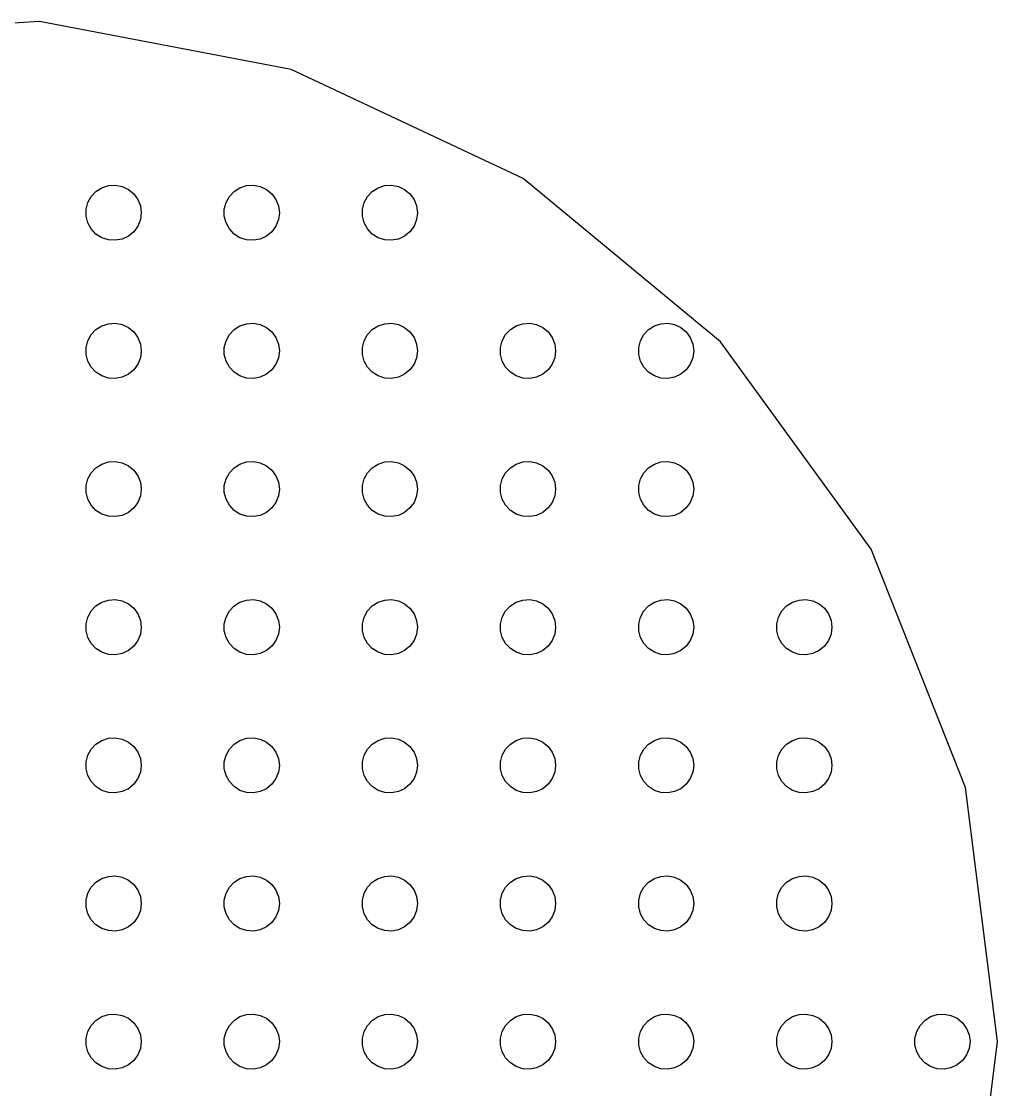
# Model space of a CAD drawing. Header units: metres. Extents: x -110 to 111, y -111 to 111.
# Drawn here: x 5 to 111, y -5.2 to 110.8 of the extents above; entities that cross this region are included whole.
import ezdxf

# ---------------------------------------------------------------- set-up
doc = ezdxf.new("R2010")
doc.units = ezdxf.units.M

msp = doc.modelspace()

# ---------------------------------------------------------------- linework, layer by layer
for p, q in [((6.96974, 110.781), (-20.7993, 109.034)), ((34.3009, 105.567), (6.96974, 110.781)), ((59.4768, 93.7204), (34.3009, 105.567)), ((13.7227, 92.7145), (14.4379, 92.9469)), ((14.4379, 92.9469), (15.1884, 92.9941)), ((15.1884, 92.9941), (15.927, 92.8532)), ((15.927, 92.8532), (16.6075, 92.533)), ((28.7227, 92.7145), (29.4379, 92.9469)), ((29.4379, 92.9469), (30.1884, 92.9941)), ((30.1884, 92.9941), (30.927, 92.8532)), ((30.927, 92.8532), (31.6075, 92.533)), ((43.7227, 92.7145), (44.4379, 92.9469)), ((44.4379, 92.9469), (45.1884, 92.9941)), ((45.1884, 92.9941), (45.927, 92.8532)), ((45.927, 92.8532), (46.6075, 92.533)), ((80.9155, 75.9847), (59.4768, 93.7204)), ((12.2107, 91.1044), (12.5729, 91.7634)), ((12.5729, 91.7634), (13.0877, 92.3115)), ((13.0877, 92.3115), (13.7227, 92.7145)), ((16.6075, 92.533), (17.1869, 92.0536)), ((17.1869, 92.0536), (17.6289, 91.4453)), ((27.2107, 91.1044), (27.5729, 91.7634)), ((27.5729, 91.7634), (28.0877, 92.3115)), ((28.0877, 92.3115), (28.7227, 92.7145)), ((31.6075, 92.533), (32.1869, 92.0536)), ((32.1869, 92.0536), (32.6289, 91.4453)), ((42.2107, 91.1044), (42.5729, 91.7634)), ((42.5729, 91.7634), (43.0877, 92.3115)), ((43.0877, 92.3115), (43.7227, 92.7145)), ((46.6075, 92.533), (47.1869, 92.0536)), ((47.1869, 92.0536), (47.6289, 91.4453)), ((12.0237, 90.376), (12.2107, 91.1044)), ((17.6289, 91.4453), (17.9057, 90.7461)), ((17.9057, 90.7461), (18, 90)), ((27.0237, 90.376), (27.2107, 91.1044)), ((32.6289, 91.4453), (32.9057, 90.7461)), ((32.9057, 90.7461), (33, 90)), ((42.0237, 90.376), (42.2107, 91.1044)), ((47.6289, 91.4453), (47.9057, 90.7461)), ((47.9057, 90.7461), (48, 90)), ((12.0237, 89.624), (12.0237, 90.376)), ((12.2107, 88.8956), (12.0237, 89.624)), ((18, 90), (17.9057, 89.2539)), ((27.0237, 89.624), (27.0237, 90.376)), ((27.2107, 88.8956), (27.0237, 89.624)), ((33, 90), (32.9057, 89.2539)), ((42.0237, 89.624), (42.0237, 90.376)), ((42.2107, 88.8956), (42.0237, 89.624)), ((48, 90), (47.9057, 89.2539)), ((12.5729, 88.2366), (12.2107, 88.8956)), ((13.0877, 87.6885), (12.5729, 88.2366)), ((17.6289, 88.5547), (17.1869, 87.9464)), ((17.9057, 89.2539), (17.6289, 88.5547)), ((27.5729, 88.2366), (27.2107, 88.8956)), ((28.0877, 87.6885), (27.5729, 88.2366)), ((32.6289, 88.5547), (32.1869, 87.9464)), ((32.9057, 89.2539), (32.6289, 88.5547)), ((42.5729, 88.2366), (42.2107, 88.8956)), ((43.0877, 87.6885), (42.5729, 88.2366)), ((47.6289, 88.5547), (47.1869, 87.9464)), ((47.9057, 89.2539), (47.6289, 88.5547)), ((13.7227, 87.2855), (13.0877, 87.6885)), ((14.4379, 87.0531), (13.7227, 87.2855)), ((15.1884, 87.0059), (14.4379, 87.0531)), ((15.927, 87.1468), (15.1884, 87.0059)), ((16.6075, 87.467), (15.927, 87.1468)), ((17.1869, 87.9464), (16.6075, 87.467)), ((28.7227, 87.2855), (28.0877, 87.6885)), ((29.4379, 87.0531), (28.7227, 87.2855)), ((30.1884, 87.0059), (29.4379, 87.0531)), ((30.927, 87.1468), (30.1884, 87.0059)), ((31.6075, 87.467), (30.927, 87.1468)), ((32.1869, 87.9464), (31.6075, 87.467)), ((43.7227, 87.2855), (43.0877, 87.6885)), ((44.4379, 87.0531), (43.7227, 87.2855)), ((45.1884, 87.0059), (44.4379, 87.0531)), ((45.927, 87.1468), (45.1884, 87.0059)), ((46.6075, 87.467), (45.927, 87.1468)), ((47.1869, 87.9464), (46.6075, 87.467)), ((13.0877, 77.3115), (13.7227, 77.7145)), ((13.7227, 77.7145), (14.4379, 77.9469)), ((14.4379, 77.9469), (15.1884, 77.9941)), ((15.1884, 77.9941), (15.927, 77.8532)), ((15.927, 77.8532), (16.6075, 77.533)), ((28.0877, 77.3115), (28.7227, 77.7145)), ((28.7227, 77.7145), (29.4379, 77.9469)), ((29.4379, 77.9469), (30.1884, 77.9941)), ((30.1884, 77.9941), (30.927, 77.8532)), ((30.927, 77.8532), (31.6075, 77.533)), ((43.0877, 77.3115), (43.7227, 77.7145)), ((43.7227, 77.7145), (44.4379, 77.9469)), ((44.4379, 77.9469), (45.1884, 77.9941)), ((45.1884, 77.9941), (45.927, 77.8532)), ((45.927, 77.8532), (46.6075, 77.533)), ((58.0877, 77.3115), (58.7227, 77.7145)), ((58.7227, 77.7145), (59.4379, 77.9469)), ((59.4379, 77.9469), (60.1884, 77.9941)), ((60.1884, 77.9941), (60.927, 77.8532)), ((60.927, 77.8532), (61.6075, 77.533)), ((73.0877, 77.3115), (73.7227, 77.7145)), ((73.7227, 77.7145), (74.4379, 77.9469)), ((74.4379, 77.9469), (75.1884, 77.9941)), ((75.1884, 77.9941), (75.927, 77.8532)), ((75.927, 77.8532), (76.6075, 77.533)), ((12.2107, 76.1044), (12.5729, 76.7634)), ((12.5729, 76.7634), (13.0877, 77.3115)), ((16.6075, 77.533), (17.1869, 77.0536)), ((17.1869, 77.0536), (17.6289, 76.4453)), ((27.2107, 76.1044), (27.5729, 76.7634)), ((27.5729, 76.7634), (28.0877, 77.3115)), ((31.6075, 77.533), (32.1869, 77.0536)), ((32.1869, 77.0536), (32.6289, 76.4453)), ((42.2107, 76.1044), (42.5729, 76.7634)), ((42.5729, 76.7634), (43.0877, 77.3115)), ((46.6075, 77.533), (47.1869, 77.0536)), ((47.1869, 77.0536), (47.6289, 76.4453)), ((57.2107, 76.1044), (57.5729, 76.7634)), ((57.5729, 76.7634), (58.0877, 77.3115)), ((61.6075, 77.533), (62.1869, 77.0536)), ((62.1869, 77.0536), (62.6289, 76.4453)), ((72.2107, 76.1044), (72.573, 76.7634)), ((72.573, 76.7634), (73.0877, 77.3115)), ((76.6075, 77.533), (77.1869, 77.0536)), ((77.1869, 77.0536), (77.6289, 76.4453)), ((12.0237, 75.376), (12.2107, 76.1044)), ((17.6289, 76.4453), (17.9057, 75.7461)), ((17.9057, 75.7461), (18, 75)), ((27.0237, 75.376), (27.2107, 76.1044)), ((32.6289, 76.4453), (32.9057, 75.7461)), ((32.9057, 75.7461), (33, 75)), ((42.0237, 75.376), (42.2107, 76.1044)), ((47.6289, 76.4453), (47.9057, 75.7461)), ((47.9057, 75.7461), (48, 75)), ((57.0237, 75.376), (57.2107, 76.1044)), ((62.6289, 76.4453), (62.9057, 75.7461)), ((62.9057, 75.7461), (63, 75)), ((72.0237, 75.376), (72.2107, 76.1044)), ((77.6289, 76.4453), (77.9057, 75.7461)), ((77.9057, 75.7461), (78, 75)), ((97.27, 53.4747), (80.9155, 75.9847)), ((12.0237, 74.624), (12.0237, 75.376)), ((12.2107, 73.8956), (12.0237, 74.624)), ((17.9057, 74.2539), (17.6289, 73.5547)), ((18, 75), (17.9057, 74.2539)), ((27.0237, 74.624), (27.0237, 75.376)), ((27.2107, 73.8956), (27.0237, 74.624)), ((32.9057, 74.2539), (32.6289, 73.5547)), ((33, 75), (32.9057, 74.2539)), ((42.0237, 74.624), (42.0237, 75.376)), ((42.2107, 73.8956), (42.0237, 74.624)), ((47.9057, 74.2539), (47.6289, 73.5547)), ((48, 75), (47.9057, 74.2539)), ((57.0237, 74.624), (57.0237, 75.376)), ((57.2107, 73.8956), (57.0237, 74.624)), ((62.9057, 74.2539), (62.6289, 73.5547)), ((63, 75), (62.9057, 74.2539)), ((72.0237, 74.624), (72.0237, 75.376)), ((72.2107, 73.8956), (72.0237, 74.624)), ((77.9057, 74.2539), (77.6289, 73.5547)), ((78, 75), (77.9057, 74.2539)), ((12.5729, 73.2366), (12.2107, 73.8956)), ((13.0877, 72.6885), (12.5729, 73.2366)), ((17.6289, 73.5547), (17.1869, 72.9464)), ((27.5729, 73.2366), (27.2107, 73.8956)), ((28.0877, 72.6885), (27.5729, 73.2366)), ((32.6289, 73.5547), (32.1869, 72.9464)), ((42.5729, 73.2366), (42.2107, 73.8956)), ((43.0877, 72.6885), (42.5729, 73.2366)), ((47.6289, 73.5547), (47.1869, 72.9464)), ((57.5729, 73.2366), (57.2107, 73.8956)), ((58.0877, 72.6885), (57.5729, 73.2366)), ((62.6289, 73.5547), (62.1869, 72.9464)), ((72.573, 73.2366), (72.2107, 73.8956)), ((73.0877, 72.6885), (72.573, 73.2366)), ((77.6289, 73.5547), (77.1869, 72.9464)), ((13.7227, 72.2855), (13.0877, 72.6885)), ((14.4379, 72.0531), (13.7227, 72.2855)), ((15.1884, 72.0059), (14.4379, 72.0531)), ((15.927, 72.1468), (15.1884, 72.0059)), ((16.6075, 72.467), (15.927, 72.1468)), ((17.1869, 72.9464), (16.6075, 72.467)), ((28.7227, 72.2855), (28.0877, 72.6885)), ((29.4379, 72.0531), (28.7227, 72.2855)), ((30.1884, 72.0059), (29.4379, 72.0531)), ((30.927, 72.1468), (30.1884, 72.0059)), ((31.6075, 72.467), (30.927, 72.1468)), ((32.1869, 72.9464), (31.6075, 72.467)), ((43.7227, 72.2855), (43.0877, 72.6885)), ((44.4379, 72.0531), (43.7227, 72.2855)), ((45.1884, 72.0059), (44.4379, 72.0531)), ((45.927, 72.1468), (45.1884, 72.0059)), ((46.6075, 72.467), (45.927, 72.1468)), ((47.1869, 72.9464), (46.6075, 72.467)), ((58.7227, 72.2855), (58.0877, 72.6885)), ((59.4379, 72.0531), (58.7227, 72.2855)), ((60.1884, 72.0059), (59.4379, 72.0531)), ((60.927, 72.1468), (60.1884, 72.0059)), ((61.6075, 72.467), (60.927, 72.1468)), ((62.1869, 72.9464), (61.6075, 72.467)), ((73.7227, 72.2855), (73.0877, 72.6885)), ((74.4379, 72.0531), (73.7227, 72.2855)), ((75.1884, 72.0059), (74.4379, 72.0531)), ((75.927, 72.1468), (75.1884, 72.0059)), ((76.6075, 72.467), (75.927, 72.1468)), ((77.1869, 72.9464), (76.6075, 72.467)), ((13.0877, 62.3115), (13.7227, 62.7145)), ((13.7227, 62.7145), (14.4379, 62.9469)), ((14.4379, 62.9469), (15.1884, 62.9941)), ((15.1884, 62.9941), (15.927, 62.8532)), ((15.927, 62.8532), (16.6075, 62.533)), ((28.0877, 62.3115), (28.7227, 62.7145)), ((28.7227, 62.7145), (29.4379, 62.9469)), ((29.4379, 62.9469), (30.1884, 62.9941)), ((30.1884, 62.9941), (30.927, 62.8532)), ((30.927, 62.8532), (31.6075, 62.533)), ((43.0877, 62.3115), (43.7227, 62.7145)), ((43.7227, 62.7145), (44.4379, 62.9469)), ((44.4379, 62.9469), (45.1884, 62.9941)), ((45.1884, 62.9941), (45.927, 62.8532)), ((45.927, 62.8532), (46.6075, 62.533)), ((58.0877, 62.3115), (58.7227, 62.7145)), ((58.7227, 62.7145), (59.4379, 62.9469)), ((59.4379, 62.9469), (60.1884, 62.9941)), ((60.1884, 62.9941), (60.927, 62.8532)), ((60.927, 62.8532), (61.6075, 62.533)), ((73.0877, 62.3115), (73.7227, 62.7145)), ((73.7227, 62.7145), (74.4379, 62.9469)), ((74.4379, 62.9469), (75.1884, 62.9941)), ((75.1884, 62.9941), (75.927, 62.8532)), ((75.927, 62.8532), (76.6075, 62.533)), ((12.2107, 61.1044), (12.5729, 61.7634)), ((12.5729, 61.7634), (13.0877, 62.3115)), ((16.6075, 62.533), (17.1869, 62.0536)), ((17.1869, 62.0536), (17.6289, 61.4453)), ((27.2107, 61.1044), (27.5729, 61.7634)), ((27.5729, 61.7634), (28.0877, 62.3115)), ((31.6075, 62.533), (32.1869, 62.0536)), ((32.1869, 62.0536), (32.6289, 61.4453)), ((42.2107, 61.1044), (42.5729, 61.7634)), ((42.5729, 61.7634), (43.0877, 62.3115)), ((46.6075, 62.533), (47.1869, 62.0536)), ((47.1869, 62.0536), (47.6289, 61.4453)), ((57.2107, 61.1044), (57.5729, 61.7634)), ((57.5729, 61.7634), (58.0877, 62.3115)), ((61.6075, 62.533), (62.1869, 62.0536)), ((62.1869, 62.0536), (62.6289, 61.4453)), ((72.2107, 61.1044), (72.573, 61.7634)), ((72.573, 61.7634), (73.0877, 62.3115)), ((76.6075, 62.533), (77.1869, 62.0536)), ((77.1869, 62.0536), (77.6289, 61.4453)), ((12.0237, 60.376), (12.2107, 61.1044)), ((12.0237, 59.624), (12.0237, 60.376)), ((17.6289, 61.4453), (17.9057, 60.7461)), ((17.9057, 60.7461), (18, 60)), ((27.0237, 60.376), (27.2107, 61.1044)), ((27.0237, 59.624), (27.0237, 60.376)), ((32.6289, 61.4453), (32.9057, 60.7461)), ((32.9057, 60.7461), (33, 60)), ((42.0237, 60.376), (42.2107, 61.1044)), ((42.0237, 59.624), (42.0237, 60.376)), ((47.6289, 61.4453), (47.9057, 60.7461)), ((47.9057, 60.7461), (48, 60)), ((57.0237, 60.376), (57.2107, 61.1044)), ((57.0237, 59.624), (57.0237, 60.376)), ((62.6289, 61.4453), (62.9057, 60.7461)), ((62.9057, 60.7461), (63, 60)), ((72.0237, 60.376), (72.2107, 61.1044)), ((72.0237, 59.624), (72.0237, 60.376)), ((77.6289, 61.4453), (77.9057, 60.7461)), ((77.9057, 60.7461), (78, 60)), ((12.2107, 58.8956), (12.0237, 59.624)), ((17.9057, 59.2539), (17.6289, 58.5547)), ((18, 60), (17.9057, 59.2539)), ((27.2107, 58.8956), (27.0237, 59.624)), ((32.9057, 59.2539), (32.6289, 58.5547)), ((33, 60), (32.9057, 59.2539)), ((42.2107, 58.8956), (42.0237, 59.624)), ((47.9057, 59.2539), (47.6289, 58.5547)), ((48, 60), (47.9057, 59.2539)), ((57.2107, 58.8956), (57.0237, 59.624)), ((62.9057, 59.2539), (62.6289, 58.5547)), ((63, 60), (62.9057, 59.2539)), ((72.2107, 58.8956), (72.0237, 59.624)), ((77.9057, 59.2539), (77.6289, 58.5547)), ((78, 60), (77.9057, 59.2539)), ((12.5729, 58.2366), (12.2107, 58.8956)), ((13.0877, 57.6885), (12.5729, 58.2366)), ((17.6289, 58.5547), (17.1869, 57.9464)), ((27.5729, 58.2366), (27.2107, 58.8956)), ((28.0877, 57.6885), (27.5729, 58.2366)), ((32.6289, 58.5547), (32.1869, 57.9464)), ((42.5729, 58.2366), (42.2107, 58.8956)), ((43.0877, 57.6885), (42.5729, 58.2366)), ((47.6289, 58.5547), (47.1869, 57.9464)), ((57.5729, 58.2366), (57.2107, 58.8956)), ((58.0877, 57.6885), (57.5729, 58.2366)), ((62.6289, 58.5547), (62.1869, 57.9464)), ((72.573, 58.2366), (72.2107, 58.8956)), ((73.0877, 57.6885), (72.573, 58.2366)), ((77.6289, 58.5547), (77.1869, 57.9464)), ((13.7227, 57.2855), (13.0877, 57.6885)), ((14.4379, 57.0531), (13.7227, 57.2855)), ((15.1884, 57.0059), (14.4379, 57.0531)), ((15.927, 57.1468), (15.1884, 57.0059)), ((16.6075, 57.467), (15.927, 57.1468)), ((17.1869, 57.9464), (16.6075, 57.467)), ((28.7227, 57.2855), (28.0877, 57.6885)), ((29.4379, 57.0531), (28.7227, 57.2855)), ((30.1884, 57.0059), (29.4379, 57.0531)), ((30.927, 57.1468), (30.1884, 57.0059)), ((31.6075, 57.467), (30.927, 57.1468)), ((32.1869, 57.9464), (31.6075, 57.467)), ((43.7227, 57.2855), (43.0877, 57.6885)), ((44.4379, 57.0531), (43.7227, 57.2855)), ((45.1884, 57.0059), (44.4379, 57.0531)), ((45.927, 57.1468), (45.1884, 57.0059)), ((46.6075, 57.467), (45.927, 57.1468)), ((47.1869, 57.9464), (46.6075, 57.467)), ((58.7227, 57.2855), (58.0877, 57.6885)), ((59.4379, 57.0531), (58.7227, 57.2855)), ((60.1884, 57.0059), (59.4379, 57.0531)), ((60.927, 57.1468), (60.1884, 57.0059)), ((61.6075, 57.467), (60.927, 57.1468)), ((62.1869, 57.9464), (61.6075, 57.467)), ((73.7227, 57.2855), (73.0877, 57.6885)), ((74.4379, 57.0531), (73.7227, 57.2855)), ((75.1884, 57.0059), (74.4379, 57.0531)), ((75.927, 57.1468), (75.1884, 57.0059)), ((76.6075, 57.467), (75.927, 57.1468)), ((77.1869, 57.9464), (76.6075, 57.467)), ((107.513, 27.6046), (97.27, 53.4747)), ((13.0877, 47.3115), (13.7227, 47.7145)), ((13.7227, 47.7145), (14.4379, 47.9469)), ((14.4379, 47.9469), (15.1884, 47.9941)), ((15.1884, 47.9941), (15.927, 47.8532)), ((15.927, 47.8532), (16.6075, 47.533)), ((28.0877, 47.3115), (28.7227, 47.7145)), ((28.7227, 47.7145), (29.4379, 47.9469)), ((29.4379, 47.9469), (30.1884, 47.9941)), ((30.1884, 47.9941), (30.927, 47.8532)), ((30.927, 47.8532), (31.6075, 47.533)), ((43.0877, 47.3115), (43.7227, 47.7145)), ((43.7227, 47.7145), (44.4379, 47.9469)), ((44.4379, 47.9469), (45.1884, 47.9941)), ((45.1884, 47.9941), (45.927, 47.8532)), ((45.927, 47.8532), (46.6075, 47.533)), ((58.0877, 47.3115), (58.7227, 47.7145)), ((58.7227, 47.7145), (59.4379, 47.9469)), ((59.4379, 47.9469), (60.1884, 47.9941)), ((60.1884, 47.9941), (60.927, 47.8532)), ((60.927, 47.8532), (61.6075, 47.533)), ((73.0877, 47.3115), (73.7227, 47.7145)), ((73.7227, 47.7145), (74.4379, 47.9469)), ((74.4379, 47.9469), (75.1884, 47.9941)), ((75.1884, 47.9941), (75.927, 47.8532)), ((75.927, 47.8532), (76.6075, 47.533)), ((88.0877, 47.3115), (88.7227, 47.7145)), ((88.7227, 47.7145), (89.4379, 47.9469)), ((89.4379, 47.9469), (90.1884, 47.9941)), ((90.1884, 47.9941), (90.927, 47.8532)), ((90.927, 47.8532), (91.6075, 47.533)), ((12.2107, 46.1044), (12.5729, 46.7634)), ((12.5729, 46.7634), (13.0877, 47.3115)), ((16.6075, 47.533), (17.1869, 47.0536)), ((17.1869, 47.0536), (17.6289, 46.4453)), ((17.6289, 46.4453), (17.9057, 45.7461)), ((27.2107, 46.1044), (27.5729, 46.7634)), ((27.5729, 46.7634), (28.0877, 47.3115)), ((31.6075, 47.533), (32.1869, 47.0536)), ((32.1869, 47.0536), (32.6289, 46.4453)), ((32.6289, 46.4453), (32.9057, 45.7461)), ((42.2107, 46.1044), (42.5729, 46.7634)), ((42.5729, 46.7634), (43.0877, 47.3115)), ((46.6075, 47.533), (47.1869, 47.0536)), ((47.1869, 47.0536), (47.6289, 46.4453)), ((47.6289, 46.4453), (47.9057, 45.7461)), ((57.2107, 46.1044), (57.5729, 46.7634)), ((57.5729, 46.7634), (58.0877, 47.3115)), ((61.6075, 47.533), (62.1869, 47.0536)), ((62.1869, 47.0536), (62.6289, 46.4453)), ((62.6289, 46.4453), (62.9057, 45.7461)), ((72.2107, 46.1044), (72.573, 46.7634)), ((72.573, 46.7634), (73.0877, 47.3115)), ((76.6075, 47.533), (77.1869, 47.0536)), ((77.1869, 47.0536), (77.6289, 46.4453)), ((77.6289, 46.4453), (77.9057, 45.7461)), ((87.2107, 46.1044), (87.573, 46.7634)), ((87.573, 46.7634), (88.0877, 47.3115)), ((91.6075, 47.533), (92.1869, 47.0536)), ((92.1869, 47.0536), (92.6289, 46.4453)), ((92.6289, 46.4453), (92.9057, 45.7461)), ((12.0237, 45.376), (12.2107, 46.1044)), ((12.0237, 44.624), (12.0237, 45.376)), ((17.9057, 45.7461), (18, 45)), ((27.0237, 45.376), (27.2107, 46.1044)), ((27.0237, 44.624), (27.0237, 45.376)), ((32.9057, 45.7461), (33, 45)), ((42.0237, 45.376), (42.2107, 46.1044)), ((42.0237, 44.624), (42.0237, 45.376)), ((47.9057, 45.7461), (48, 45)), ((57.0237, 45.376), (57.2107, 46.1044)), ((57.0237, 44.624), (57.0237, 45.376)), ((62.9057, 45.7461), (63, 45)), ((72.0237, 45.376), (72.2107, 46.1044)), ((72.0237, 44.624), (72.0237, 45.376)), ((77.9057, 45.7461), (78, 45)), ((87.0237, 45.376), (87.2107, 46.1044)), ((87.0237, 44.624), (87.0237, 45.376)), ((92.9057, 45.7461), (93, 45)), ((12.2107, 43.8956), (12.0237, 44.624)), ((17.9057, 44.2539), (17.6289, 43.5547)), ((18, 45), (17.9057, 44.2539)), ((27.2107, 43.8956), (27.0237, 44.624)), ((32.9057, 44.2539), (32.6289, 43.5547)), ((33, 45), (32.9057, 44.2539)), ((42.2107, 43.8956), (42.0237, 44.624)), ((47.9057, 44.2539), (47.6289, 43.5547)), ((48, 45), (47.9057, 44.2539)), ((57.2107, 43.8956), (57.0237, 44.624)), ((62.9057, 44.2539), (62.6289, 43.5547)), ((63, 45), (62.9057, 44.2539)), ((72.2107, 43.8956), (72.0237, 44.624)), ((77.9057, 44.2539), (77.6289, 43.5547)), ((78, 45), (77.9057, 44.2539)), ((87.2107, 43.8956), (87.0237, 44.624)), ((92.9057, 44.2539), (92.6289, 43.5547)), ((93, 45), (92.9057, 44.2539)), ((12.5729, 43.2366), (12.2107, 43.8956)), ((13.0877, 42.6885), (12.5729, 43.2366)), ((17.1869, 42.9464), (16.6075, 42.467)), ((17.6289, 43.5547), (17.1869, 42.9464)), ((27.5729, 43.2366), (27.2107, 43.8956)), ((28.0877, 42.6885), (27.5729, 43.2366)), ((32.1869, 42.9464), (31.6075, 42.467)), ((32.6289, 43.5547), (32.1869, 42.9464)), ((42.5729, 43.2366), (42.2107, 43.8956)), ((43.0877, 42.6885), (42.5729, 43.2366)), ((47.1869, 42.9464), (46.6075, 42.467)), ((47.6289, 43.5547), (47.1869, 42.9464)), ((57.5729, 43.2366), (57.2107, 43.8956)), ((58.0877, 42.6885), (57.5729, 43.2366)), ((62.1869, 42.9464), (61.6075, 42.467)), ((62.6289, 43.5547), (62.1869, 42.9464)), ((72.573, 43.2366), (72.2107, 43.8956)), ((73.0877, 42.6885), (72.573, 43.2366)), ((77.1869, 42.9464), (76.6075, 42.467)), ((77.6289, 43.5547), (77.1869, 42.9464)), ((87.573, 43.2366), (87.2107, 43.8956)), ((88.0877, 42.6885), (87.573, 43.2366)), ((92.1869, 42.9464), (91.6075, 42.467)), ((92.6289, 43.5547), (92.1869, 42.9464)), ((13.7227, 42.2855), (13.0877, 42.6885)), ((14.4379, 42.0531), (13.7227, 42.2855)), ((15.1884, 42.0059), (14.4379, 42.0531)), ((15.927, 42.1468), (15.1884, 42.0059)), ((16.6075, 42.467), (15.927, 42.1468)), ((28.7227, 42.2855), (28.0877, 42.6885)), ((29.4379, 42.0531), (28.7227, 42.2855)), ((30.1884, 42.0059), (29.4379, 42.0531)), ((30.927, 42.1468), (30.1884, 42.0059)), ((31.6075, 42.467), (30.927, 42.1468)), ((43.7227, 42.2855), (43.0877, 42.6885)), ((44.4379, 42.0531), (43.7227, 42.2855)), ((45.1884, 42.0059), (44.4379, 42.0531)), ((45.927, 42.1468), (45.1884, 42.0059)), ((46.6075, 42.467), (45.927, 42.1468)), ((58.7227, 42.2855), (58.0877, 42.6885)), ((59.4379, 42.0531), (58.7227, 42.2855)), ((60.1884, 42.0059), (59.4379, 42.0531)), ((60.927, 42.1468), (60.1884, 42.0059)), ((61.6075, 42.467), (60.927, 42.1468)), ((73.7227, 42.2855), (73.0877, 42.6885)), ((74.4379, 42.0531), (73.7227, 42.2855)), ((75.1884, 42.0059), (74.4379, 42.0531)), ((75.927, 42.1468), (75.1884, 42.0059)), ((76.6075, 42.467), (75.927, 42.1468)), ((88.7227, 42.2855), (88.0877, 42.6885)), ((89.4379, 42.0531), (88.7227, 42.2855)), ((90.1884, 42.0059), (89.4379, 42.0531)), ((90.927, 42.1468), (90.1884, 42.0059)), ((91.6075, 42.467), (90.927, 42.1468)), ((13.0877, 32.3115), (13.7227, 32.7145)), ((13.7227, 32.7145), (14.4379, 32.9469)), ((14.4379, 32.9469), (15.1884, 32.9941)), ((15.1884, 32.9941), (15.927, 32.8532)), ((15.927, 32.8532), (16.6075, 32.533)), ((16.6075, 32.533), (17.1869, 32.0536)), ((28.0877, 32.3115), (28.7227, 32.7145)), ((28.7227, 32.7145), (29.4379, 32.9469)), ((29.4379, 32.9469), (30.1884, 32.9941)), ((30.1884, 32.9941), (30.927, 32.8532)), ((30.927, 32.8532), (31.6075, 32.533)), ((31.6075, 32.533), (32.1869, 32.0536)), ((43.0877, 32.3115), (43.7227, 32.7145)), ((43.7227, 32.7145), (44.4379, 32.9469)), ((44.4379, 32.9469), (45.1884, 32.9941)), ((45.1884, 32.9941), (45.927, 32.8532)), ((45.927, 32.8532), (46.6075, 32.533)), ((46.6075, 32.533), (47.1869, 32.0536)), ((58.0877, 32.3115), (58.7227, 32.7145)), ((58.7227, 32.7145), (59.4379, 32.9469)), ((59.4379, 32.9469), (60.1884, 32.9941)), ((60.1884, 32.9941), (60.927, 32.8532)), ((60.927, 32.8532), (61.6075, 32.533)), ((61.6075, 32.533), (62.1869, 32.0536)), ((73.0877, 32.3115), (73.7227, 32.7145)), ((73.7227, 32.7145), (74.4379, 32.9469)), ((74.4379, 32.9469), (75.1884, 32.9941)), ((75.1884, 32.9941), (75.927, 32.8532)), ((75.927, 32.8532), (76.6075, 32.533)), ((76.6075, 32.533), (77.1869, 32.0536)), ((88.0877, 32.3115), (88.7227, 32.7145)), ((88.7227, 32.7145), (89.4379, 32.9469)), ((89.4379, 32.9469), (90.1884, 32.9941)), ((90.1884, 32.9941), (90.927, 32.8532)), ((90.927, 32.8532), (91.6075, 32.533)), ((91.6075, 32.533), (92.1869, 32.0536)), ((12.2107, 31.1044), (12.5729, 31.7634)), ((12.5729, 31.7634), (13.0877, 32.3115)), ((17.1869, 32.0536), (17.6289, 31.4453)), ((17.6289, 31.4453), (17.9057, 30.7461)), ((27.2107, 31.1044), (27.5729, 31.7634)), ((27.5729, 31.7634), (28.0877, 32.3115)), ((32.1869, 32.0536), (32.6289, 31.4453)), ((32.6289, 31.4453), (32.9057, 30.7461)), ((42.2107, 31.1044), (42.5729, 31.7634)), ((42.5729, 31.7634), (43.0877, 32.3115)), ((47.1869, 32.0536), (47.6289, 31.4453)), ((47.6289, 31.4453), (47.9057, 30.7461)), ((57.2107, 31.1044), (57.5729, 31.7634)), ((57.5729, 31.7634), (58.0877, 32.3115)), ((62.1869, 32.0536), (62.6289, 31.4453)), ((62.6289, 31.4453), (62.9057, 30.7461)), ((72.2107, 31.1044), (72.573, 31.7634)), ((72.573, 31.7634), (73.0877, 32.3115)), ((77.1869, 32.0536), (77.6289, 31.4453)), ((77.6289, 31.4453), (77.9057, 30.7461)), ((87.2107, 31.1044), (87.573, 31.7634)), ((87.573, 31.7634), (88.0877, 32.3115)), ((92.1869, 32.0536), (92.6289, 31.4453)), ((92.6289, 31.4453), (92.9057, 30.7461)), ((12.0237, 30.376), (12.2107, 31.1044)), ((12.0237, 29.624), (12.0237, 30.376)), ((17.9057, 30.7461), (18, 30)), ((27.0237, 30.376), (27.2107, 31.1044)), ((27.0237, 29.624), (27.0237, 30.376)), ((32.9057, 30.7461), (33, 30)), ((42.0237, 30.376), (42.2107, 31.1044)), ((42.0237, 29.624), (42.0237, 30.376)), ((47.9057, 30.7461), (48, 30)), ((57.0237, 30.376), (57.2107, 31.1044)), ((57.0237, 29.624), (57.0237, 30.376)), ((62.9057, 30.7461), (63, 30)), ((72.0237, 30.376), (72.2107, 31.1044)), ((72.0237, 29.624), (72.0237, 30.376)), ((77.9057, 30.7461), (78, 30)), ((87.0237, 30.376), (87.2107, 31.1044)), ((87.0237, 29.624), (87.0237, 30.376)), ((92.9057, 30.7461), (93, 30)), ((12.2107, 28.8956), (12.0237, 29.624)), ((17.9057, 29.2539), (17.6289, 28.5547)), ((18, 30), (17.9057, 29.2539)), ((27.2107, 28.8956), (27.0237, 29.624)), ((32.9057, 29.2539), (32.6289, 28.5547)), ((33, 30), (32.9057, 29.2539)), ((42.2107, 28.8956), (42.0237, 29.624)), ((47.9057, 29.2539), (47.6289, 28.5547)), ((48, 30), (47.9057, 29.2539)), ((57.2107, 28.8956), (57.0237, 29.624)), ((62.9057, 29.2539), (62.6289, 28.5547)), ((63, 30), (62.9057, 29.2539)), ((72.2107, 28.8956), (72.0237, 29.624)), ((77.9057, 29.2539), (77.6289, 28.5547)), ((78, 30), (77.9057, 29.2539)), ((87.2107, 28.8956), (87.0237, 29.624)), ((92.9057, 29.2539), (92.6289, 28.5547)), ((93, 30), (92.9057, 29.2539)), ((12.5729, 28.2366), (12.2107, 28.8956)), ((13.0877, 27.6884), (12.5729, 28.2366)), ((17.1869, 27.9464), (16.6075, 27.467)), ((17.6289, 28.5547), (17.1869, 27.9464)), ((27.5729, 28.2366), (27.2107, 28.8956)), ((28.0877, 27.6884), (27.5729, 28.2366)), ((32.1869, 27.9464), (31.6075, 27.467)), ((32.6289, 28.5547), (32.1869, 27.9464)), ((42.5729, 28.2366), (42.2107, 28.8956)), ((43.0877, 27.6884), (42.5729, 28.2366)), ((47.1869, 27.9464), (46.6075, 27.467)), ((47.6289, 28.5547), (47.1869, 27.9464)), ((57.5729, 28.2366), (57.2107, 28.8956)), ((58.0877, 27.6884), (57.5729, 28.2366)), ((62.1869, 27.9464), (61.6075, 27.467)), ((62.6289, 28.5547), (62.1869, 27.9464)), ((72.573, 28.2366), (72.2107, 28.8956)), ((73.0877, 27.6884), (72.573, 28.2366)), ((77.1869, 27.9464), (76.6075, 27.467)), ((77.6289, 28.5547), (77.1869, 27.9464)), ((87.573, 28.2366), (87.2107, 28.8956)), ((88.0877, 27.6884), (87.573, 28.2366)), ((92.1869, 27.9464), (91.6075, 27.467)), ((92.6289, 28.5547), (92.1869, 27.9464)), ((13.7227, 27.2855), (13.0877, 27.6884)), ((14.4379, 27.0531), (13.7227, 27.2855)), ((15.1884, 27.0059), (14.4379, 27.0531)), ((15.927, 27.1468), (15.1884, 27.0059)), ((16.6075, 27.467), (15.927, 27.1468)), ((28.7227, 27.2855), (28.0877, 27.6884)), ((29.4379, 27.0531), (28.7227, 27.2855)), ((30.1884, 27.0059), (29.4379, 27.0531)), ((30.927, 27.1468), (30.1884, 27.0059)), ((31.6075, 27.467), (30.927, 27.1468)), ((43.7227, 27.2855), (43.0877, 27.6884)), ((44.4379, 27.0531), (43.7227, 27.2855)), ((45.1884, 27.0059), (44.4379, 27.0531)), ((45.927, 27.1468), (45.1884, 27.0059)), ((46.6075, 27.467), (45.927, 27.1468)), ((58.7227, 27.2855), (58.0877, 27.6884)), ((59.4379, 27.0531), (58.7227, 27.2855)), ((60.1884, 27.0059), (59.4379, 27.0531)), ((60.927, 27.1468), (60.1884, 27.0059)), ((61.6075, 27.467), (60.927, 27.1468)), ((73.7227, 27.2855), (73.0877, 27.6884)), ((74.4379, 27.0531), (73.7227, 27.2855)), ((75.1884, 27.0059), (74.4379, 27.0531)), ((75.927, 27.1468), (75.1884, 27.0059)), ((76.6075, 27.467), (75.927, 27.1468)), ((88.7227, 27.2855), (88.0877, 27.6884)), ((89.4379, 27.0531), (88.7227, 27.2855)), ((90.1884, 27.0059), (89.4379, 27.0531)), ((90.927, 27.1468), (90.1884, 27.0059)), ((91.6075, 27.467), (90.927, 27.1468)), ((111, 0), (107.513, 27.6046)), ((13.0877, 17.3115), (13.7227, 17.7145)), ((13.7227, 17.7145), (14.4379, 17.9469)), ((14.4379, 17.9469), (15.1884, 17.9941)), ((15.1884, 17.9941), (15.927, 17.8532)), ((15.927, 17.8532), (16.6075, 17.533)), ((16.6075, 17.533), (17.1869, 17.0536)), ((28.0877, 17.3115), (28.7227, 17.7145)), ((28.7227, 17.7145), (29.4379, 17.9469)), ((29.4379, 17.9469), (30.1884, 17.9941)), ((30.1884, 17.9941), (30.927, 17.8532)), ((30.927, 17.8532), (31.6075, 17.533)), ((31.6075, 17.533), (32.1869, 17.0536)), ((43.0877, 17.3115), (43.7227, 17.7145)), ((43.7227, 17.7145), (44.4379, 17.9469)), ((44.4379, 17.9469), (45.1884, 17.9941)), ((45.1884, 17.9941), (45.927, 17.8532)), ((45.927, 17.8532), (46.6075, 17.533)), ((46.6075, 17.533), (47.1869, 17.0536)), ((58.0877, 17.3115), (58.7227, 17.7145)), ((58.7227, 17.7145), (59.4379, 17.9469)), ((59.4379, 17.9469), (60.1884, 17.9941)), ((60.1884, 17.9941), (60.927, 17.8532)), ((60.927, 17.8532), (61.6075, 17.533)), ((61.6075, 17.533), (62.1869, 17.0536)), ((73.0877, 17.3115), (73.7227, 17.7145)), ((73.7227, 17.7145), (74.4379, 17.9469)), ((74.4379, 17.9469), (75.1884, 17.9941)), ((75.1884, 17.9941), (75.927, 17.8532)), ((75.927, 17.8532), (76.6075, 17.533)), ((76.6075, 17.533), (77.1869, 17.0536)), ((88.0877, 17.3115), (88.7227, 17.7145)), ((88.7227, 17.7145), (89.4379, 17.9469)), ((89.4379, 17.9469), (90.1884, 17.9941)), ((90.1884, 17.9941), (90.927, 17.8532)), ((90.927, 17.8532), (91.6075, 17.533)), ((91.6075, 17.533), (92.1869, 17.0536)), ((12.2107, 16.1044), (12.5729, 16.7634)), ((12.5729, 16.7634), (13.0877, 17.3115)), ((17.1869, 17.0536), (17.6289, 16.4453)), ((17.6289, 16.4453), (17.9057, 15.7461)), ((27.2107, 16.1044), (27.5729, 16.7634)), ((27.5729, 16.7634), (28.0877, 17.3115)), ((32.1869, 17.0536), (32.6289, 16.4453)), ((32.6289, 16.4453), (32.9057, 15.7461)), ((42.2107, 16.1044), (42.5729, 16.7634)), ((42.5729, 16.7634), (43.0877, 17.3115)), ((47.1869, 17.0536), (47.6289, 16.4453)), ((47.6289, 16.4453), (47.9057, 15.7461)), ((57.2107, 16.1044), (57.5729, 16.7634)), ((57.5729, 16.7634), (58.0877, 17.3115)), ((62.1869, 17.0536), (62.6289, 16.4453)), ((62.6289, 16.4453), (62.9057, 15.7461)), ((72.2107, 16.1044), (72.573, 16.7634)), ((72.573, 16.7634), (73.0877, 17.3115)), ((77.1869, 17.0536), (77.6289, 16.4453)), ((77.6289, 16.4453), (77.9057, 15.7461)), ((87.2107, 16.1044), (87.573, 16.7634)), ((87.573, 16.7634), (88.0877, 17.3115)), ((92.1869, 17.0536), (92.6289, 16.4453)), ((92.6289, 16.4453), (92.9057, 15.7461)), ((12.0237, 15.376), (12.2107, 16.1044)), ((12.0237, 14.624), (12.0237, 15.376)), ((17.9057, 15.7461), (18, 15)), ((27.0237, 15.376), (27.2107, 16.1044)), ((27.0237, 14.624), (27.0237, 15.376)), ((32.9057, 15.7461), (33, 15)), ((42.0237, 15.376), (42.2107, 16.1044)), ((42.0237, 14.624), (42.0237, 15.376)), ((47.9057, 15.7461), (48, 15)), ((57.0237, 15.376), (57.2107, 16.1044)), ((57.0237, 14.624), (57.0237, 15.376)), ((62.9057, 15.7461), (63, 15)), ((72.0237, 15.376), (72.2107, 16.1044)), ((72.0237, 14.624), (72.0237, 15.376)), ((77.9057, 15.7461), (78, 15)), ((87.0237, 15.376), (87.2107, 16.1044)), ((87.0237, 14.624), (87.0237, 15.376)), ((92.9057, 15.7461), (93, 15)), ((12.2107, 13.8956), (12.0237, 14.624)), ((17.9057, 14.2539), (17.6289, 13.5547)), ((18, 15), (17.9057, 14.2539)), ((27.2107, 13.8956), (27.0237, 14.624)), ((32.9057, 14.2539), (32.6289, 13.5547)), ((33, 15), (32.9057, 14.2539)), ((42.2107, 13.8956), (42.0237, 14.624)), ((47.9057, 14.2539), (47.6289, 13.5547)), ((48, 15), (47.9057, 14.2539)), ((57.2107, 13.8956), (57.0237, 14.624)), ((62.9057, 14.2539), (62.6289, 13.5547)), ((63, 15), (62.9057, 14.2539)), ((72.2107, 13.8956), (72.0237, 14.624)), ((77.9057, 14.2539), (77.6289, 13.5547)), ((78, 15), (77.9057, 14.2539)), ((87.2107, 13.8956), (87.0237, 14.624)), ((92.9057, 14.2539), (92.6289, 13.5547)), ((93, 15), (92.9057, 14.2539)), ((12.5729, 13.2366), (12.2107, 13.8956)), ((13.0877, 12.6884), (12.5729, 13.2366)), ((17.1869, 12.9464), (16.6075, 12.467)), ((17.6289, 13.5547), (17.1869, 12.9464)), ((27.5729, 13.2366), (27.2107, 13.8956)), ((28.0877, 12.6884), (27.5729, 13.2366)), ((32.1869, 12.9464), (31.6075, 12.467)), ((32.6289, 13.5547), (32.1869, 12.9464)), ((42.5729, 13.2366), (42.2107, 13.8956)), ((43.0877, 12.6884), (42.5729, 13.2366)), ((47.1869, 12.9464), (46.6075, 12.467)), ((47.6289, 13.5547), (47.1869, 12.9464)), ((57.5729, 13.2366), (57.2107, 13.8956)), ((58.0877, 12.6884), (57.5729, 13.2366)), ((62.1869, 12.9464), (61.6075, 12.467)), ((62.6289, 13.5547), (62.1869, 12.9464)), ((72.573, 13.2366), (72.2107, 13.8956)), ((73.0877, 12.6884), (72.573, 13.2366)), ((77.1869, 12.9464), (76.6075, 12.467)), ((77.6289, 13.5547), (77.1869, 12.9464)), ((87.573, 13.2366), (87.2107, 13.8956)), ((88.0877, 12.6884), (87.573, 13.2366)), ((92.1869, 12.9464), (91.6075, 12.467)), ((92.6289, 13.5547), (92.1869, 12.9464)), ((13.7227, 12.2855), (13.0877, 12.6884)), ((14.4379, 12.0531), (13.7227, 12.2855)), ((15.1884, 12.0059), (14.4379, 12.0531)), ((15.927, 12.1468), (15.1884, 12.0059)), ((16.6075, 12.467), (15.927, 12.1468)), ((28.7227, 12.2855), (28.0877, 12.6884)), ((29.4379, 12.0531), (28.7227, 12.2855)), ((30.1884, 12.0059), (29.4379, 12.0531)), ((30.927, 12.1468), (30.1884, 12.0059)), ((31.6075, 12.467), (30.927, 12.1468)), ((43.7227, 12.2855), (43.0877, 12.6884)), ((44.4379, 12.0531), (43.7227, 12.2855)), ((45.1884, 12.0059), (44.4379, 12.0531)), ((45.927, 12.1468), (45.1884, 12.0059)), ((46.6075, 12.467), (45.927, 12.1468)), ((58.7227, 12.2855), (58.0877, 12.6884)), ((59.4379, 12.0531), (58.7227, 12.2855)), ((60.1884, 12.0059), (59.4379, 12.0531)), ((60.927, 12.1468), (60.1884, 12.0059)), ((61.6075, 12.467), (60.927, 12.1468)), ((73.7227, 12.2855), (73.0877, 12.6884)), ((74.4379, 12.0531), (73.7227, 12.2855)), ((75.1884, 12.0059), (74.4379, 12.0531)), ((75.927, 12.1468), (75.1884, 12.0059)), ((76.6075, 12.467), (75.927, 12.1468)), ((88.7227, 12.2855), (88.0877, 12.6884)), ((89.4379, 12.0531), (88.7227, 12.2855)), ((90.1884, 12.0059), (89.4379, 12.0531)), ((90.927, 12.1468), (90.1884, 12.0059)), ((91.6075, 12.467), (90.927, 12.1468)), ((13.0877, 2.31154), (13.7227, 2.71448)), ((13.7227, 2.71448), (14.4379, 2.94685)), ((14.4379, 2.94685), (15.1884, 2.99408)), ((15.1884, 2.99408), (15.927, 2.85316)), ((15.927, 2.85316), (16.6075, 2.53297)), ((16.6075, 2.53297), (17.1869, 2.05363)), ((28.0877, 2.31154), (28.7227, 2.71448)), ((28.7227, 2.71448), (29.4379, 2.94685)), ((29.4379, 2.94685), (30.1884, 2.99408)), ((30.1884, 2.99408), (30.927, 2.85316)), ((30.927, 2.85316), (31.6075, 2.53297)), ((31.6075, 2.53297), (32.1869, 2.05363)), ((43.0877, 2.31154), (43.7227, 2.71448)), ((43.7227, 2.71448), (44.4379, 2.94685)), ((44.4379, 2.94685), (45.1884, 2.99408)), ((45.1884, 2.99408), (45.927, 2.85316)), ((45.927, 2.85316), (46.6075, 2.53297)), ((46.6075, 2.53297), (47.1869, 2.05363)), ((58.0877, 2.31154), (58.7227, 2.71448)), ((58.7227, 2.71448), (59.4379, 2.94685)), ((59.4379, 2.94685), (60.1884, 2.99408)), ((60.1884, 2.99408), (60.927, 2.85316)), ((60.927, 2.85316), (61.6075, 2.53297)), ((61.6075, 2.53297), (62.1869, 2.05363)), ((73.0877, 2.31154), (73.7227, 2.71448)), ((73.7227, 2.71448), (74.4379, 2.94685)), ((74.4379, 2.94685), (75.1884, 2.99408)), ((75.1884, 2.99408), (75.927, 2.85316)), ((75.927, 2.85316), (76.6075, 2.53297)), ((76.6075, 2.53297), (77.1869, 2.05363)), ((88.0877, 2.31154), (88.7227, 2.71448)), ((88.7227, 2.71448), (89.4379, 2.94685)), ((89.4379, 2.94685), (90.1884, 2.99408)), ((90.1884, 2.99408), (90.927, 2.85316)), ((90.927, 2.85316), (91.6075, 2.53297)), ((91.6075, 2.53297), (92.1869, 2.05363)), ((103.088, 2.31154), (103.723, 2.71448)), ((103.723, 2.71448), (104.438, 2.94685)), ((104.438, 2.94685), (105.188, 2.99408)), ((105.188, 2.99408), (105.927, 2.85316)), ((105.927, 2.85316), (106.607, 2.53297)), ((106.607, 2.53297), (107.187, 2.05363)), ((12.2107, 1.10437), (12.5729, 1.76335)), ((12.5729, 1.76335), (13.0877, 2.31154)), ((17.1869, 2.05363), (17.6289, 1.44525)), ((17.6289, 1.44525), (17.9057, 0.74606)), ((27.2107, 1.10437), (27.5729, 1.76335)), ((27.5729, 1.76335), (28.0877, 2.31154)), ((32.1869, 2.05363), (32.6289, 1.44525)), ((32.6289, 1.44525), (32.9057, 0.74606)), ((42.2107, 1.10437), (42.5729, 1.76335)), ((42.5729, 1.76335), (43.0877, 2.31154)), ((47.1869, 2.05363), (47.6289, 1.44525)), ((47.6289, 1.44525), (47.9057, 0.74606)), ((57.2107, 1.10437), (57.5729, 1.76335)), ((57.5729, 1.76335), (58.0877, 2.31154)), ((62.1869, 2.05363), (62.6289, 1.44525)), ((62.6289, 1.44525), (62.9057, 0.74606)), ((72.2107, 1.10437), (72.573, 1.76335)), ((72.573, 1.76335), (73.0877, 2.31154)), ((77.1869, 2.05363), (77.6289, 1.44525)), ((77.6289, 1.44525), (77.9057, 0.74606)), ((87.2107, 1.10437), (87.573, 1.76335)), ((87.573, 1.76335), (88.0877, 2.31154)), ((92.1869, 2.05363), (92.6289, 1.44525)), ((92.6289, 1.44525), (92.9057, 0.74606)), ((102.211, 1.10437), (102.573, 1.76335)), ((102.573, 1.76335), (103.088, 2.31154)), ((107.187, 2.05363), (107.629, 1.44525)), ((107.629, 1.44525), (107.906, 0.74606)), ((12.0237, 0.37599), (12.2107, 1.10437)), ((12.0237, -0.37599), (12.0237, 0.37599)), ((17.9057, 0.74606), (18, 0)), ((18, 0), (17.9057, -0.74606)), ((27.0237, 0.37599), (27.2107, 1.10437)), ((27.0237, -0.37599), (27.0237, 0.37599)), ((32.9057, 0.74606), (33, 0)), ((33, 0), (32.9057, -0.74606)), ((42.0237, 0.37599), (42.2107, 1.10437)), ((42.0237, -0.37599), (42.0237, 0.37599)), ((47.9057, 0.74606), (48, 0)), ((48, 0), (47.9057, -0.74606)), ((57.0237, 0.37599), (57.2107, 1.10437)), ((57.0237, -0.37599), (57.0237, 0.37599)), ((62.9057, 0.74606), (63, 0)), ((63, 0), (62.9057, -0.74606)), ((72.0237, 0.37599), (72.2107, 1.10437)), ((72.0237, -0.37599), (72.0237, 0.37599)), ((77.9057, 0.74606), (78, 0)), ((78, 0), (77.9057, -0.74606)), ((87.0237, 0.37599), (87.2107, 1.10437)), ((87.0237, -0.37599), (87.0237, 0.37599)), ((92.9057, 0.74606), (93, 0)), ((93, 0), (92.9057, -0.74606)), ((102.024, 0.37599), (102.211, 1.10437)), ((102.024, -0.37599), (102.024, 0.37599)), ((107.513, -27.6046), (111, 0)), ((107.906, 0.74606), (108, 0)), ((108, 0), (107.906, -0.74606)), ((12.2107, -1.10437), (12.0237, -0.37599)), ((12.5729, -1.76335), (12.2107, -1.10437)), ((17.9057, -0.74606), (17.6289, -1.44525)), ((27.2107, -1.10437), (27.0237, -0.37599)), ((27.5729, -1.76335), (27.2107, -1.10437)), ((32.9057, -0.74606), (32.6289, -1.44525)), ((42.2107, -1.10437), (42.0237, -0.37599)), ((42.5729, -1.76335), (42.2107, -1.10437)), ((47.9057, -0.74606), (47.6289, -1.44525)), ((57.2107, -1.10437), (57.0237, -0.37599)), ((57.5729, -1.76335), (57.2107, -1.10437)), ((62.9057, -0.74606), (62.6289, -1.44525)), ((72.2107, -1.10437), (72.0237, -0.37599)), ((72.573, -1.76335), (72.2107, -1.10437)), ((77.9057, -0.74606), (77.6289, -1.44525)), ((87.2107, -1.10437), (87.0237, -0.37599)), ((87.573, -1.76335), (87.2107, -1.10437)), ((92.9057, -0.74606), (92.6289, -1.44525)), ((102.211, -1.10437), (102.024, -0.37599)), ((102.573, -1.76335), (102.211, -1.10437)), ((107.906, -0.74606), (107.629, -1.44525)), ((13.0877, -2.31154), (12.5729, -1.76335)), ((13.7227, -2.71448), (13.0877, -2.31154)), ((17.1869, -2.05363), (16.6075, -2.53297)), ((17.6289, -1.44525), (17.1869, -2.05363)), ((28.0877, -2.31154), (27.5729, -1.76335)), ((28.7227, -2.71448), (28.0877, -2.31154)), ((32.1869, -2.05363), (31.6075, -2.53297)), ((32.6289, -1.44525), (32.1869, -2.05363)), ((43.0877, -2.31154), (42.5729, -1.76335)), ((43.7227, -2.71448), (43.0877, -2.31154)), ((47.1869, -2.05363), (46.6075, -2.53297)), ((47.6289, -1.44525), (47.1869, -2.05363)), ((58.0877, -2.31154), (57.5729, -1.76335)), ((58.7227, -2.71448), (58.0877, -2.31154)), ((62.1869, -2.05363), (61.6075, -2.53297)), ((62.6289, -1.44525), (62.1869, -2.05363)), ((73.0877, -2.31154), (72.573, -1.76335)), ((73.7227, -2.71448), (73.0877, -2.31154)), ((77.1869, -2.05363), (76.6075, -2.53297)), ((77.6289, -1.44525), (77.1869, -2.05363)), ((88.0877, -2.31154), (87.573, -1.76335)), ((88.7227, -2.71448), (88.0877, -2.31154)), ((92.1869, -2.05363), (91.6075, -2.53297)), ((92.6289, -1.44525), (92.1869, -2.05363)), ((103.088, -2.31154), (102.573, -1.76335)), ((103.723, -2.71448), (103.088, -2.31154)), ((107.187, -2.05363), (106.607, -2.53297)), ((107.629, -1.44525), (107.187, -2.05363)), ((14.4379, -2.94685), (13.7227, -2.71448)), ((15.1884, -2.99408), (14.4379, -2.94685)), ((15.927, -2.85316), (15.1884, -2.99408)), ((16.6075, -2.53297), (15.927, -2.85316)), ((29.4379, -2.94685), (28.7227, -2.71448)), ((30.1884, -2.99408), (29.4379, -2.94685)), ((30.927, -2.85316), (30.1884, -2.99408)), ((31.6075, -2.53297), (30.927, -2.85316)), ((44.4379, -2.94685), (43.7227, -2.71448)), ((45.1884, -2.99408), (44.4379, -2.94685)), ((45.927, -2.85316), (45.1884, -2.99408)), ((46.6075, -2.53297), (45.927, -2.85316)), ((59.4379, -2.94685), (58.7227, -2.71448)), ((60.1884, -2.99408), (59.4379, -2.94685)), ((60.927, -2.85316), (60.1884, -2.99408)), ((61.6075, -2.53297), (60.927, -2.85316)), ((74.4379, -2.94685), (73.7227, -2.71448)), ((75.1884, -2.99408), (74.4379, -2.94685)), ((75.927, -2.85316), (75.1884, -2.99408)), ((76.6075, -2.53297), (75.927, -2.85316)), ((89.4379, -2.94685), (88.7227, -2.71448)), ((90.1884, -2.99408), (89.4379, -2.94685)), ((90.927, -2.85316), (90.1884, -2.99408)), ((91.6075, -2.53297), (90.927, -2.85316)), ((104.438, -2.94685), (103.723, -2.71448)), ((105.188, -2.99408), (104.438, -2.94685)), ((105.927, -2.85316), (105.188, -2.99408)), ((106.607, -2.53297), (105.927, -2.85316))]:
    msp.add_line(p, q)

doc.saveas('drawing.dxf')
